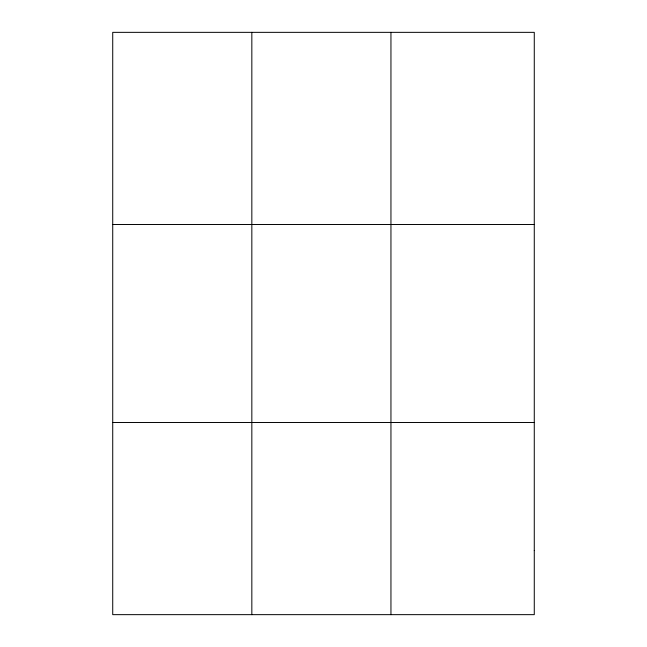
<?xml version="1.0" encoding="UTF-8"?>
<svg xmlns="http://www.w3.org/2000/svg" width="647" height="647" viewBox="0 0 647 647"><rect width="100%" height="100%" fill="white"/><g stroke="black" fill="none" stroke-linecap="round" stroke-linejoin="round"><path stroke-width="0.97" d="M251.837 32.35L251.837 614.65M390.95 32.35L390.95 614.65M112.724 224.509L534.276 224.509M112.724 422.491L534.276 422.491M534.276 550.597L534.276 614.65L112.724 614.65L112.724 32.35L534.276 32.35L534.276 550.597"/></g></svg>
